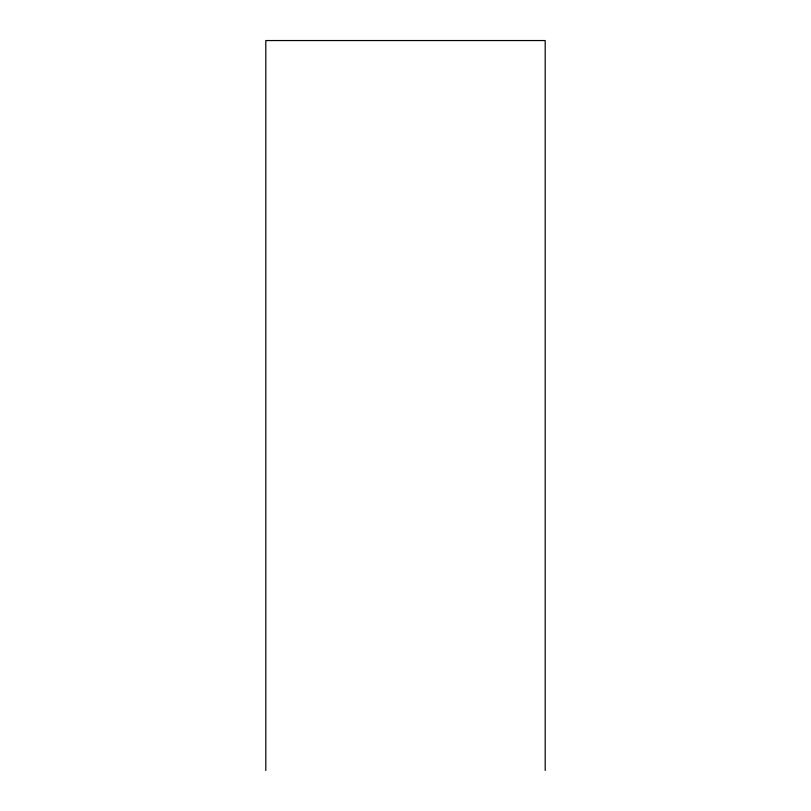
<?xml version="1.0" encoding="UTF-8"?>
<svg xmlns="http://www.w3.org/2000/svg" width="811" height="811" viewBox="0 0 811 811"><rect width="100%" height="100%" fill="white"/><g stroke="black" fill="none" stroke-linecap="round" stroke-linejoin="round"><path stroke-width="1.22" d="M545.195 770.45L545.195 40.55L265.805 40.55L265.805 770.45"/></g></svg>
